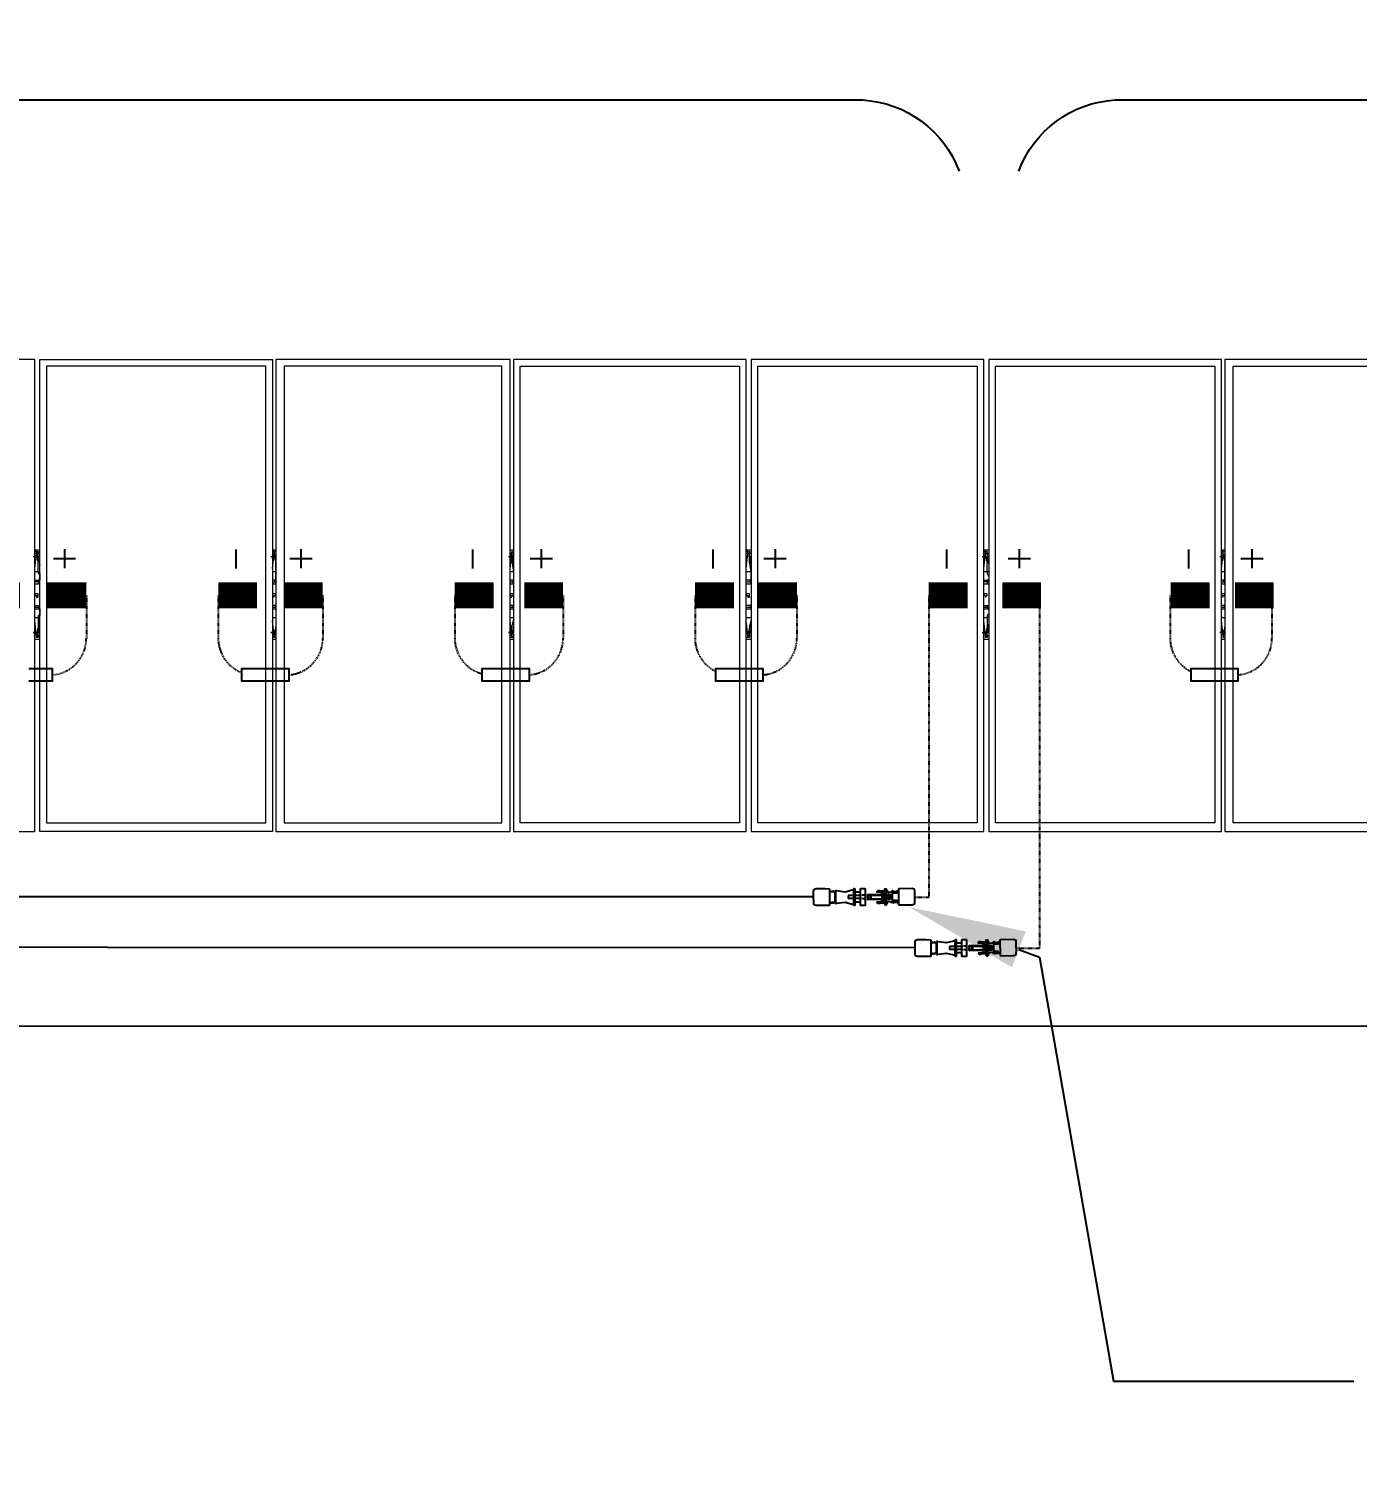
# Model space of a CAD drawing. Header units: feet. Extents: x -12372 to 90117, y -14865 to 4121.
# Drawn here: x 2488.9 to 2743.8, y 2403 to 2679.5 of the extents above; entities that cross this region are included whole.
import ezdxf
from ezdxf import colors
from ezdxf.entities.mleader import LeaderData, LeaderLine
from ezdxf.lldxf.tags import DXFTag
from ezdxf.math import Vec2, Vec3

# ---------------------------------------------------------------- set-up
doc = ezdxf.new("R2010")
doc.units = ezdxf.units.FT
doc.header["$MEASUREMENT"] = 0
doc.linetypes.add('HIDDEN', pattern=[0.375, 0.25, -0.125])
for name, color, linetype in [('E-DC HARNESS-NEG', 170, 'DC HARNESS CABLE'), ('E-DC HARNESS-POS', 10, 'DC HARNESS CABLE'), ('E-HARN-COMP', 8, 'Continuous'), ('E-TRNK-CABL-NEG', 6, 'HIDDEN'), ('E-TRUNK-CABLE-POS', 6, 'HIDDEN'), ('G-ANNO-TEXT', 1, 'Continuous'), ('Polarity-Text', 7, 'Continuous')]:
    doc.layers.add(name, color=color, linetype=linetype)
doc.styles.add('NEI-A', font='arial.ttf')
doc.styles.get("Standard").update_dxf_attribs({"font": 'arial.ttf'})
tags = doc.linetypes.add('DC HARNESS CABLE', pattern='A,0.5,-0.2,["DH",Standard,S=0.1,R=0,X=-0.1,Y=-0.05],-0.2', length=0.9).pattern_tags.tags
tags[6] = DXFTag(74, 10)

# ---------------------------------------------------------------- blocks, each defined once
blk = doc.blocks.new('A$Cc93f9aa1')
at = {"lineweight": 5}
for points in [[(6.2514, 0), (6.2514, 0.4666), (6.0198, 0.4666), (6.0198, 0)], [(6.0281, 0.4583), (6.2431, 0.4583), (6.2431, 0.0067), (6.0281, 0.0067)], [(6.4847, 0.4666), (6.2547, 0.4666), (6.2547, 0), (6.4847, 0)], [(6.2614, 0.4583), (6.4781, 0.4583), (6.4781, 0.0067), (6.2614, 0.0067)], [(6.7197, 0.4666), (6.4897, 0.4666), (6.4897, 0), (6.7197, 0)], [(6.4964, 0.4583), (6.7131, 0.4583), (6.7131, 0.0067), (6.4964, 0.0067)], [(6.7247, 0), (6.9547, 0), (6.9547, 0.4666), (6.7247, 0.4666)], [(6.7314, 0.4583), (6.9481, 0.4583), (6.9481, 0.0067), (6.7314, 0.0067)], [(6.9581, 0), (7.1897, 0), (7.1897, 0.4666), (6.9581, 0.4666)], [(7.1814, 0.0067), (7.1814, 0.4583), (6.9664, 0.4583), (6.9664, 0.0067)], [(7.423, 0.4666), (7.423, 0), (7.193, 0), (7.193, 0.4666)], [(7.4164, 0.4583), (7.1997, 0.4583), (7.1997, 0.0067), (7.4164, 0.0067)], [(7.658, 0.4666), (7.428, 0.4666), (7.428, 0), (7.658, 0)], [(6.2531, 0.235), (6.2531, 0.2333), (6.2514, 0.2333), (6.2514, 0.2317), (6.2531, 0.2317), (6.2547, 0.2317), (6.2547, 0.2333)], [(6.4881, 0.235), (6.4864, 0.2333), (6.4864, 0.2317), (6.4897, 0.2317), (6.4897, 0.2333), (6.4881, 0.2333)], [(6.7231, 0.235), (6.7214, 0.235), (6.7214, 0.2317), (6.7247, 0.2317), (6.7247, 0.2333), (6.7231, 0.2333)], [(6.9564, 0.235), (6.9564, 0.2333), (6.9547, 0.2333), (6.9547, 0.2317), (6.9564, 0.2317), (6.9581, 0.2317), (6.9581, 0.2333), (6.9581, 0.235)], [(7.1914, 0.235), (7.1914, 0.2333), (7.1897, 0.2333), (7.1897, 0.2317), (7.1914, 0.2317), (7.193, 0.2317), (7.193, 0.2333)], [(7.4264, 0.235), (7.4247, 0.235), (7.4247, 0.2317), (7.428, 0.2317), (7.428, 0.2333), (7.4264, 0.2333)]]:
    blk.add_lwpolyline(points, close=True, dxfattribs=at)
for points in [[(6.2547, 0.2767), (6.2514, 0.2767)], [(6.2531, 0.27), (6.2531, 0.2733), (6.2531, 0.275), (6.2531, 0.2733), (6.2514, 0.2717), (6.2514, 0.27), (6.2514, 0.2683)], [(6.2531, 0.255), (6.2514, 0.255), (6.2514, 0.2633), (6.2531, 0.2733)], [(6.4897, 0.2767), (6.4847, 0.2767)], [(6.4847, 0.255), (6.4864, 0.255), (6.4864, 0.2633), (6.4881, 0.2733)], [(6.4881, 0.27), (6.4881, 0.2733), (6.4864, 0.2733), (6.4864, 0.27), (6.4864, 0.2683)], [(6.4881, 0.2733), (6.4881, 0.275), (6.4881, 0.2733)], [(6.7247, 0.2767), (6.7197, 0.2767)], [(6.7197, 0.2683), (6.7214, 0.27), (6.7214, 0.2733), (6.7231, 0.2733), (6.7231, 0.275), (6.7247, 0.275)], [(6.7214, 0.255), (6.7197, 0.255), (6.7197, 0.2567), (6.7214, 0.2633), (6.7231, 0.2733)], [(6.7231, 0.27), (6.7231, 0.2733), (6.7231, 0.275)], [(6.9581, 0.2767), (6.9547, 0.2767)], [(6.9564, 0.255), (6.9547, 0.255), (6.9547, 0.2567), (6.9564, 0.2633), (6.9564, 0.2733), (6.9564, 0.275), (6.9564, 0.2733), (6.9564, 0.2717), (6.9547, 0.27), (6.9547, 0.2683)], [(6.9564, 0.275), (6.9581, 0.275)], [(6.9581, 0.27), (6.9581, 0.2733)], [(7.193, 0.2767), (7.1897, 0.2767)], [(7.1914, 0.27), (7.1914, 0.2733), (7.1914, 0.275), (7.1914, 0.2733), (7.1897, 0.2717), (7.1897, 0.2683)], [(7.1914, 0.255), (7.1897, 0.255), (7.1897, 0.2633), (7.1914, 0.2733)], [(7.428, 0.2767), (7.423, 0.2767)], [(7.423, 0.255), (7.4247, 0.255), (7.4247, 0.2633), (7.4264, 0.2733)], [(7.4264, 0.27), (7.4264, 0.2733), (7.4264, 0.275), (7.4264, 0.2733), (7.4247, 0.2733), (7.4247, 0.2683)], [(6.2531, 0.2467), (6.2514, 0.2467), (6.2514, 0.255)], [(6.2547, 0.2467), (6.2514, 0.2467)], [(6.2547, 0.245), (6.2514, 0.245), (6.2531, 0.245)], [(6.2514, 0.245), (6.2514, 0.2433), (6.2547, 0.2433)], [(6.4897, 0.2467), (6.4864, 0.2467), (6.4847, 0.2467), (6.4847, 0.2517), (6.4864, 0.2533), (6.4864, 0.255)], [(6.4847, 0.2467), (6.4864, 0.2467)], [(6.4897, 0.245), (6.4864, 0.245), (6.4847, 0.245)], [(6.4897, 0.2433), (6.4864, 0.2433), (6.4847, 0.2433)], [(6.4864, 0.2433), (6.4864, 0.245)], [(6.7214, 0.2467), (6.7197, 0.2467), (6.7197, 0.255)], [(6.7247, 0.2467), (6.7197, 0.2467)], [(6.7247, 0.245), (6.7197, 0.245), (6.7214, 0.245)], [(6.7197, 0.245), (6.7197, 0.2433), (6.7247, 0.2433)], [(6.9564, 0.2467), (6.9547, 0.2467), (6.9547, 0.255)], [(6.9581, 0.2467), (6.9547, 0.2467)], [(6.9581, 0.245), (6.9547, 0.245), (6.9564, 0.245)], [(6.9547, 0.245), (6.9547, 0.2433), (6.9581, 0.2433)], [(7.1914, 0.2467), (7.1897, 0.2467), (7.1897, 0.255)], [(7.193, 0.2467), (7.1897, 0.2467)], [(7.193, 0.245), (7.1897, 0.245), (7.1914, 0.245)], [(7.1897, 0.245), (7.1897, 0.2433), (7.193, 0.2433)], [(7.428, 0.2467), (7.4247, 0.2467), (7.423, 0.2467), (7.423, 0.2533), (7.4247, 0.2533), (7.4247, 0.255)], [(7.423, 0.2467), (7.4247, 0.2467)], [(7.428, 0.245), (7.4247, 0.245), (7.423, 0.245)], [(7.428, 0.2433), (7.4247, 0.2433), (7.423, 0.2433)], [(7.4247, 0.2433), (7.4247, 0.245)], [(6.2547, 0.2217), (6.2514, 0.2217), (6.2514, 0.22)], [(6.2547, 0.22), (6.2514, 0.22), (6.2531, 0.22)], [(6.2531, 0.2183), (6.2514, 0.2183), (6.2514, 0.21), (6.2514, 0.2), (6.2531, 0.1933), (6.2531, 0.1917), (6.2547, 0.1917)], [(6.2514, 0.2183), (6.2547, 0.2183)], [(6.4897, 0.2217), (6.4864, 0.2217), (6.4847, 0.2217)], [(6.4847, 0.22), (6.4864, 0.22), (6.4897, 0.22)], [(6.4864, 0.21), (6.4864, 0.2117), (6.4847, 0.215), (6.4847, 0.2183), (6.4864, 0.2183), (6.4847, 0.2183)], [(6.4864, 0.22), (6.4864, 0.2217)], [(6.4897, 0.2183), (6.4864, 0.2183)], [(6.7247, 0.2217), (6.7197, 0.2217), (6.7197, 0.22)], [(6.7247, 0.22), (6.7197, 0.22), (6.7214, 0.22)], [(6.7214, 0.2183), (6.7197, 0.2183), (6.7197, 0.21), (6.7214, 0.2), (6.7214, 0.1933), (6.7231, 0.1917), (6.7247, 0.1917)], [(6.7197, 0.2183), (6.7247, 0.2183)], [(6.9581, 0.2217), (6.9547, 0.2217), (6.9547, 0.22)], [(6.9581, 0.22), (6.9547, 0.22), (6.9564, 0.22)], [(6.9547, 0.1967), (6.9547, 0.195), (6.9564, 0.1933), (6.9564, 0.19), (6.9564, 0.1917), (6.9564, 0.2), (6.9547, 0.21), (6.9547, 0.2183), (6.9564, 0.2183)], [(6.9547, 0.2183), (6.9581, 0.2183)], [(7.193, 0.2217), (7.1897, 0.2217), (7.1897, 0.22)], [(7.193, 0.22), (7.1897, 0.22), (7.1914, 0.22)], [(7.1914, 0.2183), (7.1897, 0.2183), (7.1897, 0.21), (7.1897, 0.2), (7.1914, 0.1933), (7.1914, 0.1917), (7.193, 0.1917)], [(7.1897, 0.2183), (7.193, 0.2183)], [(7.428, 0.2217), (7.4247, 0.2217), (7.423, 0.2217)], [(7.423, 0.22), (7.428, 0.22)], [(7.4247, 0.21), (7.4247, 0.2117), (7.423, 0.2117), (7.423, 0.2183), (7.4247, 0.2183), (7.423, 0.2183)], [(7.4247, 0.22), (7.4247, 0.2217)], [(7.428, 0.2183), (7.4247, 0.2183)], [(6.4847, 0.21), (6.4864, 0.21), (6.4864, 0.2), (6.4881, 0.1933), (6.4881, 0.1917), (6.4897, 0.1917)], [(7.423, 0.21), (7.4247, 0.21), (7.4247, 0.2), (7.4264, 0.1933), (7.4264, 0.1917), (7.428, 0.1917)], [(6.2514, 0.1967), (6.2514, 0.195), (6.2514, 0.1933), (6.2531, 0.1933), (6.2531, 0.19), (6.2547, 0.19)], [(6.2547, 0.1883), (6.2514, 0.1883)], [(6.2531, 0.195), (6.2531, 0.1917), (6.2531, 0.19)], [(6.4897, 0.1883), (6.4847, 0.1883)], [(6.4881, 0.19), (6.4881, 0.1917), (6.4864, 0.1917), (6.4864, 0.195), (6.4864, 0.1967)], [(6.4881, 0.195), (6.4881, 0.1917), (6.4881, 0.19), (6.4897, 0.19)], [(6.7197, 0.1967), (6.7214, 0.195), (6.7214, 0.1917), (6.7231, 0.1917), (6.7231, 0.19), (6.7247, 0.19)], [(6.7247, 0.1883), (6.7197, 0.1883)], [(6.7231, 0.195), (6.7231, 0.1917), (6.7231, 0.19)], [(6.9581, 0.1883), (6.9547, 0.1883)], [(6.9564, 0.1917), (6.9581, 0.1917), (6.9581, 0.195)], [(7.1897, 0.1967), (7.1897, 0.1933), (7.1914, 0.1933), (7.1914, 0.19), (7.1914, 0.1917), (7.1914, 0.195)], [(7.193, 0.1883), (7.1897, 0.1883)], [(7.1914, 0.19), (7.193, 0.19)], [(7.428, 0.1883), (7.423, 0.1883)], [(7.4247, 0.1967), (7.4247, 0.1917), (7.4264, 0.1917), (7.4264, 0.19), (7.4264, 0.1917), (7.4264, 0.195)], [(7.4264, 0.19), (7.428, 0.19)]]:
    blk.add_lwpolyline(points, dxfattribs=at)
at = {"color": 8, "lineweight": 5, "true_color": 0x808080}
for points in [[(6.2547, 0.2767), (6.2514, 0.2767)], [(6.2514, 0.2733), (6.2514, 0.275), (6.2531, 0.275)], [(6.2531, 0.2733), (6.2531, 0.2733)], [(6.2531, 0.2733), (6.2547, 0.2583)], [(6.4897, 0.2767), (6.4847, 0.2767)], [(6.4847, 0.2733), (6.4864, 0.2733), (6.4864, 0.275), (6.4881, 0.275)], [(6.4881, 0.2733), (6.4881, 0.2733)], [(6.4881, 0.2733), (6.4897, 0.2583)], [(6.7247, 0.2767), (6.7197, 0.2767)], [(6.7197, 0.2733), (6.7214, 0.2733), (6.7214, 0.275), (6.7231, 0.275)], [(6.7231, 0.2733), (6.7231, 0.2733)], [(6.7231, 0.2733), (6.7247, 0.2583)], [(6.7247, 0.2717), (6.7247, 0.2717)], [(6.9581, 0.2767), (6.9547, 0.2767)], [(6.9547, 0.2733), (6.9547, 0.275), (6.9564, 0.275)], [(6.9564, 0.2733), (6.9581, 0.2583)], [(6.9581, 0.2733), (6.9581, 0.2733)], [(7.193, 0.2767), (7.1897, 0.2767)], [(7.1897, 0.2733), (7.1897, 0.275), (7.1914, 0.275)], [(7.1914, 0.2733), (7.1914, 0.2733)], [(7.1914, 0.2733), (7.193, 0.2583)], [(7.428, 0.2767), (7.423, 0.2767)], [(7.423, 0.2733), (7.4247, 0.2733), (7.4247, 0.275), (7.4264, 0.275)], [(7.4264, 0.2733), (7.4264, 0.2733)], [(7.4264, 0.2733), (7.428, 0.2583)], [(6.2514, 0.2617), (6.2514, 0.27), (6.2531, 0.27)], [(6.2514, 0.2667), (6.2514, 0.2683), (6.2531, 0.2683)], [(6.2547, 0.2683), (6.2547, 0.27), (6.2564, 0.27)], [(6.4847, 0.27), (6.4864, 0.27), (6.4864, 0.2683), (6.4847, 0.2617)], [(6.4847, 0.2667), (6.4864, 0.2683), (6.4847, 0.2683)], [(6.4897, 0.2683), (6.4897, 0.27)], [(6.7197, 0.27), (6.7214, 0.27), (6.7214, 0.2683), (6.7197, 0.2617)], [(6.7197, 0.2667), (6.7197, 0.2683), (6.7214, 0.2683)], [(6.7247, 0.2683), (6.7231, 0.27), (6.7247, 0.27)], [(6.9547, 0.2617), (6.9547, 0.27), (6.9564, 0.27)], [(6.9547, 0.2667), (6.9547, 0.2683), (6.9564, 0.2683)], [(6.9581, 0.2683), (6.9581, 0.27)], [(7.1897, 0.2617), (7.1897, 0.27), (7.1914, 0.27)], [(7.1897, 0.2667), (7.1897, 0.2683), (7.1914, 0.2683)], [(7.193, 0.2683), (7.193, 0.27)], [(7.423, 0.27), (7.4247, 0.27), (7.4247, 0.2683), (7.423, 0.2617)], [(7.423, 0.2683), (7.4247, 0.2683), (7.423, 0.2667)], [(7.428, 0.2683), (7.428, 0.27)], [(6.2547, 0.255), (6.2514, 0.255)], [(6.4897, 0.255), (6.4864, 0.255)], [(6.7247, 0.255), (6.7197, 0.255)], [(6.9581, 0.255), (6.9547, 0.255)], [(7.193, 0.255), (7.1897, 0.255)], [(7.428, 0.255), (7.4247, 0.255)], [(6.2514, 0.21), (6.2547, 0.21)], [(6.2514, 0.2033), (6.2514, 0.195), (6.2531, 0.195)], [(6.2547, 0.2067), (6.2531, 0.1917)], [(6.4847, 0.195), (6.4864, 0.195), (6.4864, 0.1967), (6.4847, 0.2033)], [(6.4864, 0.21), (6.4897, 0.21)], [(6.4897, 0.2067), (6.4881, 0.1917)], [(6.7197, 0.21), (6.7247, 0.21)], [(6.7197, 0.195), (6.7214, 0.195), (6.7214, 0.1967), (6.7197, 0.2033)], [(6.7247, 0.2067), (6.7231, 0.1917)], [(6.9547, 0.21), (6.9581, 0.21)], [(6.9547, 0.2033), (6.9547, 0.195), (6.9564, 0.195)], [(6.9581, 0.2067), (6.9564, 0.1917)], [(7.1897, 0.21), (7.193, 0.21)], [(7.1897, 0.2033), (7.1897, 0.195), (7.1914, 0.195)], [(7.193, 0.2067), (7.1914, 0.1917)], [(7.423, 0.195), (7.4247, 0.195), (7.4247, 0.1967), (7.423, 0.2033)], [(7.4247, 0.21), (7.428, 0.21)], [(7.428, 0.2067), (7.4264, 0.1917)], [(6.2514, 0.1967), (6.2514, 0.1983)], [(6.2531, 0.19), (6.2514, 0.19), (6.2514, 0.1917)], [(6.2547, 0.1883), (6.2514, 0.1883)], [(6.2531, 0.1917), (6.2531, 0.1917)], [(6.2547, 0.1967), (6.2547, 0.195), (6.2564, 0.195)], [(6.4847, 0.1967), (6.4864, 0.1967), (6.4847, 0.1983)], [(6.4881, 0.19), (6.4864, 0.19), (6.4864, 0.1917), (6.4847, 0.1917)], [(6.4897, 0.1883), (6.4847, 0.1883)], [(6.4881, 0.1917), (6.4881, 0.1917)], [(6.4897, 0.1967), (6.4897, 0.195), (6.4914, 0.195)], [(6.7214, 0.1967), (6.7197, 0.1967), (6.7197, 0.1983)], [(6.7231, 0.19), (6.7214, 0.19), (6.7214, 0.1917), (6.7197, 0.1917)], [(6.7247, 0.1883), (6.7197, 0.1883)], [(6.7247, 0.195), (6.7231, 0.195), (6.7247, 0.1967)], [(6.7231, 0.195), (6.7231, 0.195)], [(6.7231, 0.1917), (6.7231, 0.1917)], [(6.9564, 0.1967), (6.9547, 0.1967), (6.9547, 0.1983)], [(6.9564, 0.19), (6.9547, 0.1917)], [(6.9581, 0.1883), (6.9547, 0.1883)], [(6.9581, 0.1967), (6.9581, 0.195), (6.9597, 0.195)], [(6.9581, 0.1917), (6.9581, 0.1917)], [(7.1897, 0.1967), (7.1897, 0.1983)], [(7.1914, 0.19), (7.1897, 0.19), (7.1897, 0.1917)], [(7.193, 0.1883), (7.1897, 0.1883)], [(7.1914, 0.1917), (7.1914, 0.1917)], [(7.193, 0.1967), (7.193, 0.195), (7.1947, 0.195)], [(7.423, 0.1967), (7.4247, 0.1967), (7.423, 0.1983)], [(7.4264, 0.19), (7.4247, 0.19), (7.4247, 0.1917), (7.423, 0.1917)], [(7.428, 0.1883), (7.423, 0.1883)], [(7.4264, 0.1917), (7.4264, 0.1917)], [(7.428, 0.1967), (7.428, 0.195), (7.4297, 0.195)]]:
    blk.add_lwpolyline(points, dxfattribs=at)
for points in [[(6.4914, 0.27), (6.4897, 0.27)], [(6.9597, 0.27), (6.9581, 0.27)], [(7.1947, 0.27), (7.193, 0.27)], [(7.4297, 0.27), (7.428, 0.27)]]:
    blk.add_lwpolyline(points, close=True, dxfattribs=at)
blk = doc.blocks.new('A$C2C7A52CE')
at = {"layer": 'E-HARN-COMP'}
for p, q in [((-0.496, 0.086, 0.079), (-0.494, 0.085, 0.079)), ((-0.496, -0.086, 0.079), (-0.494, -0.085, 0.079))]:
    blk.add_line(p, q, dxfattribs=at)
for points, elevation in [([(-0.634, -0.1), (-0.636, -0.098), (-0.636, 0.098), (-0.634, 0.1), (-0.576, 0.1), (-0.573, 0.097), (-0.573, -0.097), (-0.576, -0.1), (-0.634, -0.1)], -0.033), ([(-0.634, 0.031), (-0.629, 0.031), (-0.629, 0.022), (-0.598, 0.022)], 0.079), ([(-0.573, 0.062), (-0.571, 0.06), (-0.515, 0.06), (-0.512, 0.062)], 0.015), ([(-0.509, -0.1), (-0.512, -0.097), (-0.512, 0.097), (-0.509, 0.1), (-0.496, 0.1), (-0.496, -0.1), (-0.509, -0.1)], -0.033), ([(-0.493, 0.097), (-0.493, 0.093), (-0.491, 0.089), (-0.389, 0.062), (-0.284, 0.075), (-0.281, 0.078), (-0.27, 0.078), (-0.27, -0.078), (-0.281, -0.078), (-0.284, -0.075), (-0.389, -0.062), (-0.491, -0.089), (-0.493, -0.097), (-0.493, 0.097)], -0.033), ([(-0.27, -0.078), (-0.267, -0.075), (-0.267, 0.075), (-0.27, 0.078)], -0.033), ([(-0.267, 0.069), (-0.263, 0.065), (-0.246, 0.065), (-0.246, 0.072), (-0.237, 0.072), (-0.237, 0.065), (-0.222, 0.065), (-0.218, 0.072), (-0.216, 0.072), (-0.212, 0.065), (-0.209, 0.065), (-0.204, 0.072), (-0.203, 0.072)], 0.079), ([(-0.003, -0.087), (-0.006, -0.091), (-0.033, -0.1), (-0.141, -0.1), (-0.198, -0.098), (-0.203, -0.095), (-0.203, 0.094), (-0.198, 0.098), (-0.141, 0.1), (-0.034, 0.1), (-0.006, 0.09), (-0.003, 0.087), (0, 0.059), (0, 0.002), (-0.002, -0.07), (-0.003, -0.087)], -0.024), ([(-0.634, -0.031), (-0.629, -0.031), (-0.629, -0.022), (-0.598, -0.022)], 0.079), ([(-0.573, -0.063), (-0.571, -0.06), (-0.515, -0.06), (-0.512, -0.063)], 0.015), ([(-0.267, -0.069), (-0.263, -0.065), (-0.246, -0.065), (-0.246, -0.072), (-0.237, -0.072), (-0.237, -0.065), (-0.229, -0.065), (-0.225, -0.073), (-0.223, -0.073), (-0.218, -0.065), (-0.215, -0.065), (-0.211, -0.073), (-0.209, -0.073), (-0.205, -0.065), (-0.203, -0.065)], -0.039)]:
    blk.add_lwpolyline(points, dxfattribs=dict(at, elevation=elevation))
for points in [[(-0.59, 0.018), (-0.426, 0.018)], [(-0.426, 0.018), (-0.426, -0.018)], [(-0.59, -0.018), (-0.426, -0.018)]]:
    blk.add_lwpolyline(points, dxfattribs=at)
blk = doc.blocks.new('A$C084F4888')
at = {"layer": 'E-HARN-COMP'}
for p, q in [((0.523, 0.021, 0.006), (0.415, 0.021, 0.006)), ((0.54, 0.017, 0.006), (0.568, 0.017, 0.006)), ((0.523, -0.021, 0.006), (0.415, -0.021, 0.006)), ((0.54, -0.017, 0.006), (0.568, -0.017, 0.006))]:
    blk.add_line(p, q, dxfattribs=at)
for points, elevation in [([(0.196, -0.096), (0.2, -0.092), (0.2, 0.092), (0.196, 0.097), (0.034, 0.098), (0.006, 0.089), (0.003, 0.086), (0.001, 0.071), (0, 0.031), (0, -0.01), (0.001, -0.072), (0.003, -0.086), (0.033, -0.098), (0.196, -0.096)], -0.011), ([(0.2, 0.068), (0.202, 0.064), (0.203, 0.062), (0.203, 0.056), (0.204, 0.056), (0.205, 0.062), (0.205, 0.064), (0.209, 0.072), (0.212, 0.072), (0.216, 0.064), (0.217, 0.056), (0.22, 0.056)], 0.053), ([(0.275, 0.077), (0.275, -0.077), (0.277, -0.074), (0.277, -0.063), (0.282, -0.059), (0.294, -0.059), (0.314, -0.052), (0.322, -0.052), (0.326, -0.054), (0.351, -0.097), (0.353, -0.098), (0.353, 0.098), (0.35, 0.096), (0.326, 0.054), (0.322, 0.052), (0.314, 0.052), (0.294, 0.059), (0.282, 0.059), (0.277, 0.063), (0.277, 0.074), (0.275, 0.077)], 0), ([(0.353, 0.086), (0.366, 0.086)], 0.004), ([(0.466, 0.063), (0.466, 0.065), (0.457, 0.073), (0.45, 0.076), (0.431, 0.076), (0.433, 0.07), (0.373, 0.07), (0.369, 0.075), (0.369, 0.096), (0.366, 0.098), (0.366, -0.098), (0.369, -0.096), (0.369, -0.075), (0.373, -0.07), (0.433, -0.07), (0.431, -0.076), (0.45, -0.076), (0.457, -0.073), (0.466, -0.065), (0.466, -0.063), (0.464, -0.062), (0.373, -0.059), (0.369, -0.055), (0.369, -0.044), (0.371, -0.042), (0.371, 0.042), (0.369, 0.044), (0.369, 0.055), (0.373, 0.059)], 0.027), ([(0.373, 0.059), (0.464, 0.062), (0.466, 0.063)], 0.027), ([(0.2, -0.067), (0.203, -0.072), (0.205, -0.072), (0.209, -0.064), (0.212, -0.064), (0.216, -0.072), (0.218, -0.072), (0.223, -0.064), (0.223, -0.062)], 0.006), ([(0.353, -0.086), (0.366, -0.086)], 0.004)]:
    blk.add_lwpolyline(points, dxfattribs=dict(at, elevation=elevation))
for points in [[(0.266, 0.077), (0.264, 0.074), (0.264, 0.067), (0.259, 0.062), (0.252, 0.062), (0.252, 0.064), (0.227, 0.064), (0.227, 0.062), (0.226, 0.062), (0.222, 0.062), (0.22, 0.06), (0.22, 0.05), (0.221, 0.047), (0.223, 0.045), (0.226, 0.044), (0.26, 0.044), (0.263, 0.045), (0.264, 0.048), (0.264, 0.067)], [(0.371, 0.037), (0.38, 0.037)], [(0.38, -0.042), (0.38, 0.042), (0.381, 0.041), (0.381, -0.041), (0.38, -0.042)], [(0.382, 0.035), (0.385, 0.034), (0.385, -0.034), (0.382, -0.035), (0.382, 0.035), (0.381, 0.039)], [(0.385, 0.029), (0.392, 0.029)], [(0.397, 0.039), (0.396, 0.035), (0.392, 0.034), (0.392, -0.034), (0.396, -0.035), (0.396, 0.035)], [(0.398, 0.042), (0.397, 0.041), (0.397, -0.041), (0.398, -0.042), (0.398, 0.042)], [(0.398, 0.037), (0.403, 0.037)], [(0.403, 0.042), (0.406, 0.041), (0.41, 0.038), (0.41, 0.034), (0.414, 0.032), (0.573, 0.032), (0.574, 0.031), (0.575, 0.024), (0.575, -0.024), (0.575, -0.03), (0.573, -0.032), (0.414, -0.032), (0.41, -0.038), (0.406, -0.041), (0.405, -0.042), (0.403, -0.042), (0.403, 0.042)], [(0.537, 0.024), (0.538, 0.022), (0.538, -0.022), (0.537, -0.024), (0.537, 0.024)], [(0.575, 0.024), (0.57, 0.019), (0.57, -0.019), (0.575, -0.024)], [(0.266, -0.077), (0.264, -0.074), (0.264, -0.067), (0.259, -0.062), (0.252, -0.062), (0.252, -0.064), (0.227, -0.064), (0.227, -0.062), (0.226, -0.062), (0.222, -0.062), (0.22, -0.06), (0.22, -0.05), (0.221, -0.047), (0.223, -0.045), (0.226, -0.044), (0.26, -0.044), (0.263, -0.045), (0.264, -0.048), (0.264, -0.067)], [(0.371, -0.037), (0.38, -0.037)], [(0.381, -0.039), (0.382, -0.035)], [(0.385, -0.029), (0.392, -0.029)], [(0.396, -0.035), (0.397, -0.039)], [(0.398, -0.037), (0.403, -0.037)]]:
    blk.add_lwpolyline(points, dxfattribs=at)
at = {"layer": 'E-HARN-COMP', "elevation": 0.063}
blk.add_lwpolyline([(0.351, 0.024), (0.299, 0.024), (0.299, -0.024), (0.351, -0.024)], close=True, dxfattribs=at)
at = {"layer": 'E-HARN-COMP'}
blk.add_circle((0.318, 0, 0.052), 0.0136, dxfattribs=at)

msp = doc.modelspace()

# ---------------------------------------------------------------- linework, layer by layer
at = {"layer": 'E-DC HARNESS-NEG', "ltscale": 0.5}
for points in [[(2639.44, 2512.93), (2051.79, 2512.93), (2051.79, 2491.09)], [(3894.72, 2488.01), (2054.73, 2488.14)]]:
    msp.add_lwpolyline(points, dxfattribs=at)
at = {"layer": 'E-DC HARNESS-POS', "ltscale": 0.5}
msp.add_lwpolyline([(2658.89, 2503.16), (2039.27, 2503.42)], dxfattribs=at)
at = {"layer": 'E-HARN-COMP', "const_width": 5}
for points in [[(2479.79, 2570.78), (2487.24, 2570.78)], [(2492.5, 2570.78), (2499.96, 2570.78)], [(2525.26, 2570.78), (2532.72, 2570.78)], [(2537.88, 2570.78), (2545.33, 2570.78)], [(2570.64, 2570.78), (2578.09, 2570.78)], [(2583.98, 2570.78), (2591.44, 2570.78)], [(2616.74, 2570.78), (2624.19, 2570.78)], [(2628.84, 2570.78), (2636.29, 2570.78)], [(2661.59, 2570.78), (2669.05, 2570.78)], [(2675.7, 2570.78), (2683.15, 2570.78)], [(2708.02, 2570.78), (2715.48, 2570.78)], [(2720.32, 2570.78), (2727.78, 2570.78)]]:
    msp.add_lwpolyline(points, dxfattribs=at)
at = {"layer": 'E-HARN-COMP'}
for points in [[(2488.92, 2554.37), (2493.49, 2554.37), (2493.49, 2556.69), (2488.92, 2556.69)], [(2534.3, 2556.69), (2529.73, 2556.69), (2529.73, 2554.37), (2534.3, 2554.37)], [(2534.3, 2554.37), (2538.86, 2554.37), (2538.86, 2556.69), (2534.3, 2556.69)], [(2580.4, 2556.69), (2575.83, 2556.69), (2575.83, 2554.37), (2580.4, 2554.37)], [(2580.4, 2554.37), (2584.96, 2554.37), (2584.96, 2556.69), (2580.4, 2556.69)], [(2625.25, 2556.69), (2620.69, 2556.69), (2620.69, 2554.37), (2625.25, 2554.37)], [(2625.25, 2554.37), (2629.82, 2554.37), (2629.82, 2556.69), (2625.25, 2556.69)], [(2716.4, 2556.69), (2711.84, 2556.69), (2711.84, 2554.37), (2716.4, 2554.37)], [(2716.4, 2554.37), (2720.97, 2554.37), (2720.97, 2556.69), (2716.4, 2556.69)]]:
    msp.add_lwpolyline(points, dxfattribs=at)
at = {"layer": 'E-TRNK-CABL-NEG', "ltscale": 0.1}
for points in [[(2525.26, 2570.78), (2525.26, 2562.54, 0.30904), (2529.73, 2555.99, 0.30904)], [(2570.64, 2570.78), (2570.64, 2562.54, 0.338726), (2575.83, 2555.76, 0.338726)], [(2616.74, 2570.78), (2616.74, 2562.54, 0.286977), (2620.69, 2556.22, 0.286977)], [(2707.89, 2570.78), (2707.89, 2562.54, 0.286977), (2711.84, 2556.22, 0.286977)]]:
    msp.add_lwpolyline(points, format="xyb", dxfattribs=at)
msp.add_lwpolyline([(2661.59, 2570.78), (2661.59, 2512.83), (2658.93, 2512.83)], dxfattribs=at)
at = {"layer": 'E-TRUNK-CABLE-POS', "ltscale": 0.1}
for points in [[(2499.96, 2570.78), (2499.96, 2562.54, -0.391396), (2493.49, 2555.54, -0.391396)], [(2545.33, 2570.78), (2545.33, 2562.54, -0.391396), (2538.86, 2555.54, -0.391396)], [(2591.44, 2570.78), (2591.44, 2562.54, -0.391396), (2584.96, 2555.54, -0.391396)], [(2636.29, 2570.78), (2636.29, 2562.54, -0.391396), (2629.82, 2555.54, -0.391396)], [(2727.44, 2570.78), (2727.44, 2562.54, -0.391396), (2720.97, 2555.54, -0.391396)]]:
    msp.add_lwpolyline(points, format="xyb", dxfattribs=at)
msp.add_lwpolyline([(2682.83, 2570.78), (2682.83, 2503.06), (2678.39, 2503.06)], dxfattribs=at)
at = {"layer": 'G-ANNO-TEXT', "flags": 128}
for points in [[(1360.36, 2652.18, -0.444717), (1373.04, 2665.83), (1991.38, 2665.83, 0.298343), (2009.89, 2679.48, 0.298343), (2028.4, 2665.83), (2648.89, 2665.83, -0.298343), (2667.4, 2652.18)], [(2678.86, 2652.18, -0.298343), (2697.37, 2665.83), (3326.75, 2665.83, 0.298343), (3345.25, 2679.48, 0.298343), (3363.76, 2665.83), (3921.92, 2665.83, -0.512843), (3932.9, 2652.3)]]:
    msp.add_lwpolyline(points, format="xyb", dxfattribs=at)
at = {"layer": 'Polarity-Text'}
for p, q in [((2497.9, 2577.82), (2493.63, 2577.82)), ((2495.76, 2579.63), (2495.76, 2576.01)), ((2528.66, 2579.56), (2528.66, 2575.94)), ((2543.28, 2577.82), (2539, 2577.82)), ((2541.14, 2579.63), (2541.14, 2576.01)), ((2574.03, 2579.56), (2574.03, 2575.94)), ((2589.38, 2577.82), (2585.1, 2577.82)), ((2587.24, 2579.63), (2587.24, 2576.01)), ((2620.14, 2579.56), (2620.14, 2575.94)), ((2634.23, 2577.82), (2629.96, 2577.82)), ((2632.1, 2579.63), (2632.1, 2576.01)), ((2664.99, 2579.56), (2664.99, 2575.94)), ((2681.1, 2577.82), (2676.82, 2577.82)), ((2678.96, 2579.63), (2678.96, 2576.01)), ((2711.42, 2579.56), (2711.42, 2575.94)), ((2725.72, 2577.82), (2721.44, 2577.82)), ((2723.58, 2579.63), (2723.58, 2576.01))]:
    msp.add_line(p, q, dxfattribs=at)

# ---------------------------------------------------------------- block references
at = {"xscale": 194.04614304, "yscale": 194.04614304, "zscale": 194.04614304, "rotation": 180}
msp.add_blockref('A$Cc93f9aa1', (3931.46, 2616.05), dxfattribs=at)
at = {"layer": 'E-HARN-COMP', "xscale": -15.70421105720596, "yscale": 15.70421105720596, "zscale": 15.70421105720596}
msp.add_blockref('A$C2C7A52CE', (2639.44, 2512.9, 0.7), dxfattribs=at)

# ---------------------------------------------------------------- next in the draw order: leaders
at = {"layer": 'G-ANNO-TEXT'}
ml = msp.add_multileader_mtext('Standard', dxfattribs=at)
ml.set_content('(TYP.) BLA HARNESS CONNECTORS', color=256, style='NEI-A')
ml.set_leader_properties()
ml.build(insert=Vec2(0, 0))
ml.multileader.update_dxf_attribs({"dogleg_length": 0.36, "arrow_head_size": 22.51})
ctx = ml.context
ctx.base_point, ctx.char_height, ctx.arrow_head_size, ctx.landing_gap_size, ctx.plane_origin = Vec3(2743.11, 2420.02), 20, 22.51, 23.05, Vec3(9066.87, -3390.39)
notes = []
notes.append((ctx, [(0, (1, 1, 0), (2697.02, 2420.02), (1, 0), 46.1, [(0, [(2657.87, 2510.97), (2682.83, 2501.35)], 0, [])])]))
ctx.mtext.insert, ctx.mtext.width, ctx.mtext.flow_direction = Vec3(2766.16, 2432.96), 489.3132, 5
ctx.mtext.has_bg_fill, ctx.mtext.bg_color, ctx.mtext.bg_scale_factor, ctx.mtext.bg_transparency, ctx.mtext.use_window_bg_color = 1, -1073741824, 1.5, 0, 1
for ctx, leaders in notes:
    for number, flags, end, landing, length, lines in leaders:
        leader = LeaderData()
        leader.index, (leader.has_last_leader_line, leader.has_dogleg_vector, leader.attachment_direction) = number, flags
        leader.last_leader_point, leader.dogleg_vector, leader.dogleg_length = Vec3(end), Vec3(landing), length
        for number, points, colour, breaks in lines:
            line = LeaderLine()
            line.index, line.vertices, line.color, line.breaks = number, Vec3.list(points), colors.encode_raw_color(colour), breaks
            leader.lines.append(line)
        ctx.leaders.append(leader)

# ---------------------------------------------------------------- next in the draw order: block references
at = {"layer": 'E-HARN-COMP', "xscale": 15.70421105720596, "yscale": 15.70421105720596, "zscale": 15.70421105720596, "rotation": 180.6156573093305}
for p in [(2658.93, 2512.99, 0.18), (2658.93, 2512.99, 0.18), (2678.39, 2503.22, 0.18), (2678.39, 2503.22, 0.18)]:
    msp.add_blockref('A$C084F4888', p, dxfattribs=at)
at = {"layer": 'E-HARN-COMP', "xscale": -15.70421105720596, "yscale": 15.70421105720596, "zscale": 15.70421105720596}
msp.add_blockref('A$C2C7A52CE', (2658.89, 2503.13, 0.7), dxfattribs=at)

doc.saveas('drawing.dxf')
